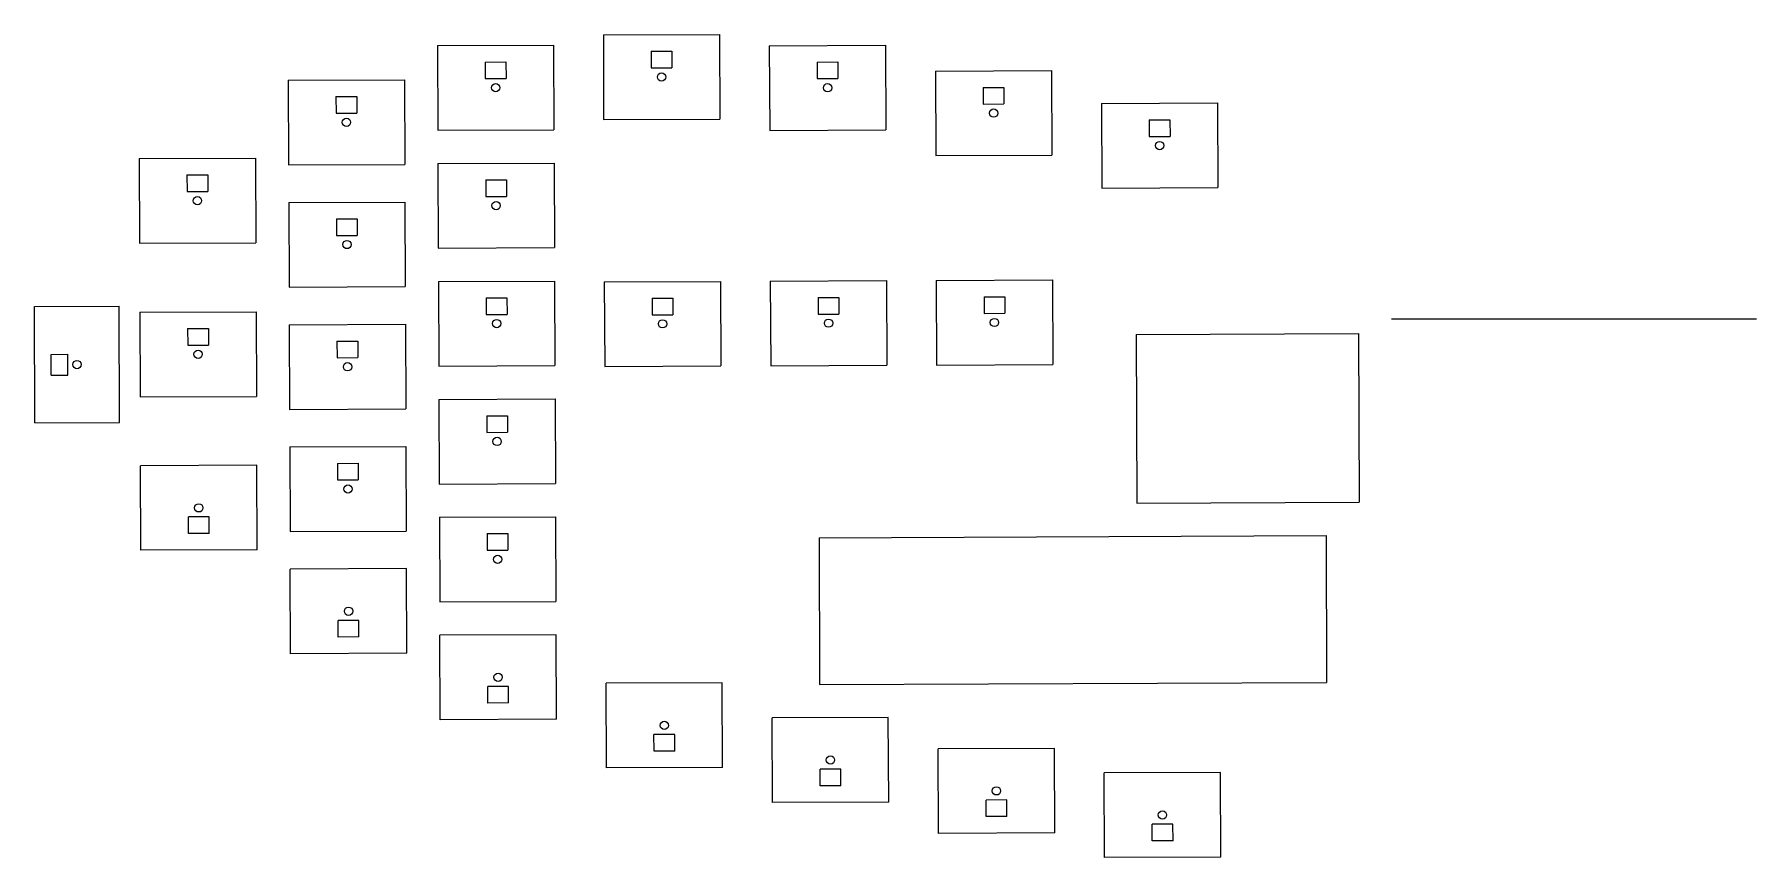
# Model space of a CAD drawing. Extents: x 46 to 254, y -141 to -42.
import ezdxf

# ---------------------------------------------------------------- set-up
doc = ezdxf.new("R2010")
doc.units = 0
doc.layers.get('0').update_dxf_attribs({"linetype": 'CONTINUOUS'})

msp = doc.modelspace()

# ---------------------------------------------------------------- linework, layer by layer
at = {"linetype": 'CONTINUOUS'}
for p, q in [((95.01, -43.22), (109.01, -43.16)), ((95.01, -43.22), (95.06, -53.42)), ((109.01, -43.16), (109.06, -53.36)), ((115.01, -41.93), (129.01, -41.87)), ((115.01, -41.93), (115.05, -52.13)), ((129.01, -41.87), (129.05, -52.07)), ((135.01, -43.23), (149.01, -43.17)), ((135.01, -43.23), (135.06, -53.43)), ((149.01, -43.17), (149.06, -53.37)), ((100.77, -45.2), (103.27, -45.19)), ((100.77, -45.2), (100.78, -47.2)), ((103.27, -45.19), (103.28, -47.19)), ((120.77, -43.9), (123.27, -43.89)), ((120.77, -43.9), (120.77, -45.9)), ((123.27, -43.89), (123.27, -45.89)), ((140.77, -45.2), (143.27, -45.19)), ((140.77, -45.2), (140.78, -47.2)), ((143.27, -45.19), (143.28, -47.19)), ((77.03, -47.39), (91.03, -47.33)), ((77.03, -47.39), (77.07, -57.59)), ((91.03, -47.33), (91.07, -57.53)), ((100.78, -47.2), (103.28, -47.19)), ((120.77, -45.9), (123.27, -45.89)), ((140.78, -47.2), (143.28, -47.19)), ((155.03, -46.28), (169.03, -46.22)), ((155.03, -46.28), (155.07, -56.48)), ((169.03, -46.22), (169.07, -56.42)), ((82.79, -49.37), (85.29, -49.36)), ((82.79, -49.37), (82.8, -51.37)), ((85.29, -49.36), (85.3, -51.36)), ((160.79, -48.26), (163.29, -48.25)), ((160.79, -48.26), (160.79, -50.26)), ((163.29, -48.25), (163.29, -50.25)), ((82.8, -51.37), (85.3, -51.36)), ((160.79, -50.26), (163.29, -50.25)), ((175.04, -50.19), (189.04, -50.13)), ((175.04, -50.19), (175.09, -60.39)), ((189.04, -50.13), (189.09, -60.33)), ((95.06, -53.42), (109.06, -53.36)), ((115.05, -52.13), (129.05, -52.07)), ((135.06, -53.43), (149.06, -53.37)), ((180.8, -52.17), (183.3, -52.16)), ((180.8, -52.17), (180.81, -54.17)), ((183.3, -52.16), (183.31, -54.16)), ((180.81, -54.17), (183.31, -54.16)), ((59.07, -56.83), (73.07, -56.78)), ((59.07, -56.83), (59.11, -67.03)), ((73.07, -56.78), (73.11, -66.98)), ((77.07, -57.59), (91.07, -57.53)), ((95.07, -57.43), (109.07, -57.37)), ((95.07, -57.43), (95.12, -67.63)), ((109.07, -57.37), (109.12, -67.57)), ((155.07, -56.48), (169.07, -56.42)), ((64.83, -58.81), (67.33, -58.8)), ((64.83, -58.81), (64.84, -60.81)), ((67.33, -58.8), (67.34, -60.8)), ((100.83, -59.41), (103.33, -59.4)), ((100.83, -59.41), (100.84, -61.41)), ((103.33, -59.4), (103.34, -61.4)), ((64.84, -60.81), (67.34, -60.8)), ((77.09, -62.12), (91.09, -62.07)), ((77.09, -62.12), (77.14, -72.32)), ((91.09, -62.07), (91.14, -72.27)), ((100.84, -61.41), (103.34, -61.4)), ((175.09, -60.39), (189.09, -60.33)), ((82.85, -64.1), (85.35, -64.09)), ((82.85, -64.1), (82.86, -66.1)), ((85.35, -64.09), (85.36, -66.09)), ((82.86, -66.1), (85.36, -66.09)), ((59.11, -67.03), (73.11, -66.98)), ((95.12, -67.63), (109.12, -67.57)), ((77.14, -72.32), (91.14, -72.27)), ((95.13, -71.65), (109.13, -71.59)), ((95.13, -71.65), (95.18, -81.85)), ((109.13, -71.59), (109.18, -81.79)), ((115.13, -71.68), (129.13, -71.63)), ((115.13, -71.68), (115.18, -81.88)), ((129.13, -71.63), (129.18, -81.83)), ((135.13, -71.6), (149.13, -71.54)), ((135.13, -71.6), (135.18, -81.8)), ((149.13, -71.54), (149.18, -81.74)), ((155.13, -71.52), (169.13, -71.46)), ((155.13, -71.52), (155.18, -81.72)), ((169.13, -71.46), (169.18, -81.66)), ((46.45, -74.68), (56.65, -74.64)), ((46.5, -88.68), (46.45, -74.68)), ((56.7, -88.64), (56.65, -74.64)), ((100.89, -73.62), (103.39, -73.61)), ((100.89, -73.62), (100.9, -75.62)), ((103.39, -73.61), (103.4, -75.61)), ((120.89, -73.66), (123.39, -73.65)), ((120.89, -73.66), (120.9, -75.66)), ((123.39, -73.65), (123.4, -75.65)), ((140.89, -73.58), (143.39, -73.57)), ((140.89, -73.58), (140.9, -75.58)), ((143.39, -73.57), (143.4, -75.57)), ((160.89, -73.49), (163.39, -73.48)), ((160.89, -73.49), (160.9, -75.49)), ((163.39, -73.48), (163.4, -75.48)), ((59.15, -75.35), (73.15, -75.29)), ((59.15, -75.35), (59.19, -85.55)), ((73.15, -75.29), (73.19, -85.49)), ((100.9, -75.62), (103.4, -75.61)), ((120.9, -75.66), (123.4, -75.65)), ((140.9, -75.58), (143.4, -75.57)), ((160.9, -75.49), (163.4, -75.48)), ((64.91, -77.32), (67.41, -77.31)), ((64.91, -77.32), (64.92, -79.32)), ((67.41, -77.31), (67.42, -79.31)), ((77.15, -76.86), (91.15, -76.8)), ((77.15, -76.86), (77.2, -87.06)), ((82.91, -78.83), (85.41, -78.82)), ((82.91, -78.83), (82.92, -80.83)), ((85.41, -78.82), (85.42, -80.82)), ((91.15, -76.8), (91.2, -87)), ((179.21, -78.02), (206.01, -77.91)), ((179.21, -78.02), (179.29, -98.37)), ((206.01, -77.91), (206.09, -98.26)), ((48.47, -80.43), (50.47, -80.42)), ((48.48, -82.93), (48.47, -80.43)), ((50.48, -82.92), (50.47, -80.42)), ((64.92, -79.32), (67.42, -79.31)), ((82.92, -80.83), (85.42, -80.82)), ((48.48, -82.93), (50.48, -82.92)), ((95.18, -81.85), (109.18, -81.79)), ((115.18, -81.88), (129.18, -81.83)), ((135.18, -81.8), (149.18, -81.74)), ((155.18, -81.72), (169.18, -81.66)), ((59.19, -85.55), (73.19, -85.49)), ((77.2, -87.06), (91.2, -87)), ((95.19, -85.86), (109.19, -85.8)), ((95.19, -85.86), (95.24, -96.06)), ((109.19, -85.8), (109.24, -96)), ((46.5, -88.68), (56.7, -88.64)), ((100.95, -87.83), (103.45, -87.82)), ((100.95, -87.83), (100.96, -89.83)), ((103.45, -87.82), (103.46, -89.82)), ((100.96, -89.83), (103.46, -89.82)), ((77.22, -91.59), (91.22, -91.53)), ((77.22, -91.59), (77.26, -101.79)), ((91.22, -91.53), (91.26, -101.73)), ((73.23, -93.8), (59.23, -93.86)), ((59.27, -104.05), (59.23, -93.86)), ((73.27, -104), (73.23, -93.8)), ((82.98, -93.57), (85.48, -93.56)), ((82.98, -93.57), (82.98, -95.57)), ((85.48, -93.56), (85.48, -95.56)), ((82.98, -95.57), (85.48, -95.56)), ((95.24, -96.06), (109.24, -96)), ((179.29, -98.37), (206.09, -98.26)), ((67.5, -100.02), (65, -100.03)), ((65.01, -102.03), (65, -100.03)), ((67.51, -102.02), (67.5, -100.02)), ((95.25, -100.07), (109.25, -100.01)), ((95.25, -100.07), (95.3, -110.27)), ((109.25, -100.01), (109.3, -110.21)), ((67.51, -102.02), (65.01, -102.03)), ((77.26, -101.79), (91.26, -101.73)), ((101.01, -102.04), (103.51, -102.03)), ((101.01, -102.04), (101.02, -104.04)), ((103.51, -102.03), (103.52, -104.03)), ((141.01, -102.53), (202.11, -102.27)), ((141.01, -102.53), (141.08, -120.23)), ((202.11, -102.27), (202.18, -119.97)), ((73.27, -104), (59.27, -104.05)), ((101.02, -104.04), (103.52, -104.03)), ((91.28, -106.26), (77.28, -106.32)), ((77.32, -116.52), (77.28, -106.32)), ((91.32, -116.46), (91.28, -106.26)), ((95.3, -110.27), (109.3, -110.21)), ((85.55, -112.49), (83.05, -112.5)), ((83.06, -114.5), (83.05, -112.5)), ((85.56, -114.49), (85.55, -112.49)), ((85.56, -114.49), (83.06, -114.5)), ((109.31, -114.22), (95.31, -114.28)), ((95.36, -124.48), (95.31, -114.28)), ((109.36, -124.42), (109.31, -114.22)), ((91.32, -116.46), (77.32, -116.52)), ((129.34, -120.02), (115.34, -120.08)), ((115.38, -130.27), (115.34, -120.08)), ((129.38, -130.22), (129.34, -120.02)), ((141.08, -120.23), (202.18, -119.97)), ((103.59, -120.45), (101.09, -120.46)), ((101.1, -122.46), (101.09, -120.46)), ((103.6, -122.45), (101.1, -122.46)), ((103.6, -122.45), (103.59, -120.45)), ((109.36, -124.42), (95.36, -124.48)), ((149.35, -124.2), (135.35, -124.25)), ((135.4, -134.45), (135.35, -124.25)), ((149.4, -134.4), (149.35, -124.2)), ((123.61, -126.24), (121.11, -126.25)), ((121.12, -128.25), (121.11, -126.25)), ((123.62, -128.24), (123.61, -126.24)), ((123.62, -128.24), (121.12, -128.25)), ((169.37, -127.92), (155.37, -127.97)), ((155.41, -138.17), (155.37, -127.97)), ((169.41, -138.12), (169.37, -127.92)), ((129.38, -130.22), (115.38, -130.27)), ((143.63, -130.42), (141.13, -130.43)), ((141.14, -132.43), (141.13, -130.43)), ((143.64, -132.42), (143.63, -130.42)), ((143.64, -132.42), (141.14, -132.43)), ((189.38, -130.82), (175.38, -130.88)), ((175.43, -141.08), (175.38, -130.88)), ((189.43, -141.02), (189.38, -130.82)), ((149.4, -134.4), (135.4, -134.45)), ((163.65, -134.14), (161.15, -134.15)), ((161.16, -136.15), (161.15, -134.15)), ((163.65, -136.14), (163.65, -134.14)), ((163.65, -136.14), (161.16, -136.15)), ((169.41, -138.12), (155.41, -138.17)), ((183.66, -137.05), (181.16, -137.06)), ((181.17, -139.06), (181.16, -137.06)), ((183.67, -139.05), (181.17, -139.06)), ((183.67, -139.05), (183.66, -137.05)), ((189.43, -141.02), (175.43, -141.08))]:
    msp.add_line(p, q, dxfattribs=at)
msp.add_line((254, -76.2), (210, -76.2))
for centre in [(122.03, -47), (102.03, -48.29), (142.04, -48.3), (162.05, -51.35), (84.05, -52.46), (182.06, -55.26), (66.09, -61.91), (102.09, -62.5), (84.11, -67.19), (102.15, -76.72), (122.15, -76.75), (142.15, -76.67), (162.15, -76.59), (66.17, -80.42), (51.57, -81.66), (84.18, -81.93), (102.21, -90.93), (84.24, -96.66), (66.25, -98.93), (102.27, -105.14), (84.3, -111.39), (102.33, -119.35), (122.36, -125.15), (142.38, -129.32), (162.39, -133.04), (182.4, -135.95)]:
    msp.add_circle(centre, 0.5, dxfattribs=at)

doc.saveas('drawing.dxf')
